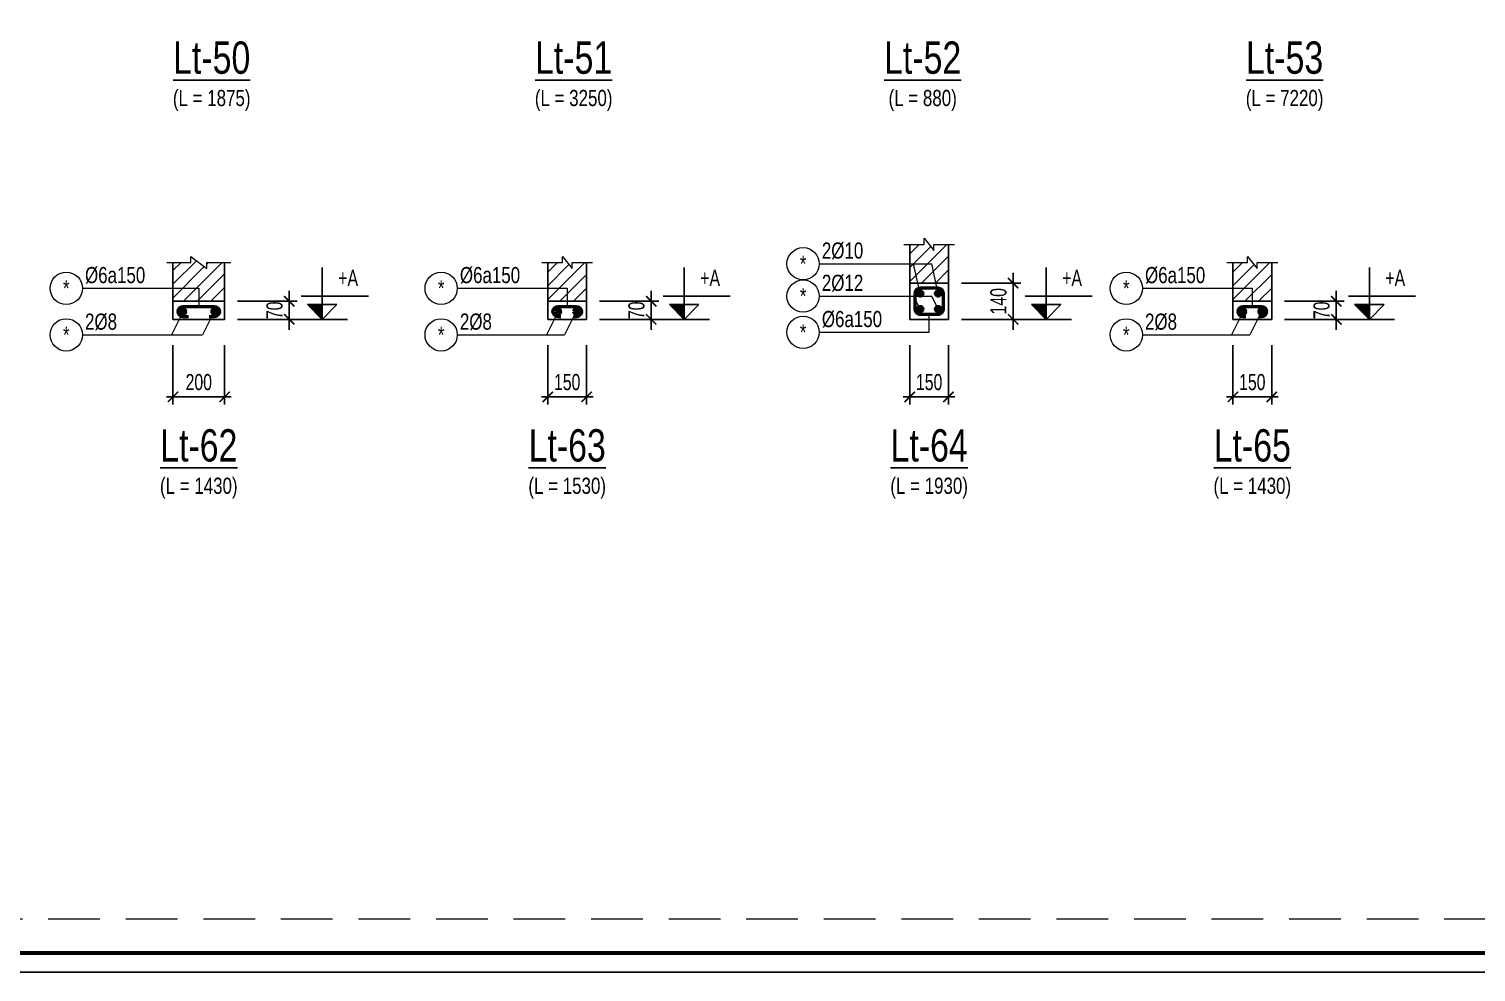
# Model space of a CAD drawing. Header units: millimetres. Extents: x 0 to 84100, y 0 to 158663.
# Drawn here: x 10895 to 16493, y 15125 to 18773 of the extents above; entities that cross this region are included whole.
import ezdxf
from ezdxf.enums import TextEntityAlignment as Align

# ---------------------------------------------------------------- set-up
doc = ezdxf.new("R2010")
doc.units = ezdxf.units.MM
doc.header["$LTSCALE"] = 800
doc.header["$MEASUREMENT"] = 0
doc.linetypes.add('HIDDEN', pattern=[0.375, 0.25, -0.125])
doc.layers.get('DEFPOINTS').update_dxf_attribs({"color": 87})
for name, color, linetype in [('CDC-KHUNGTEN', 9, 'Continuous'), ('CDC.02.DIM', 1, 'Continuous'), ('CDC.03.BORDER', 3, 'Continuous'), ('CDC.06.TEXT', 2, 'Continuous'), ('CDC.10.HATCH', 9, 'Continuous')]:
    doc.layers.add(name, color=color, linetype=linetype)
for name, color, linetype, lineweight in [('CDC.04.HIDDEN', 8, 'HIDDEN', 15), ('CDC.05.STEEL', 4, 'Continuous', 50), ('CDC.11.NOTE', 8, 'Continuous', 18), ('CDC.14.STEELNUM', 9, 'Continuous', 18), ('STEEL_NODE', 6, 'Continuous', 50)]:
    doc.layers.add(name, color=color, linetype=linetype, lineweight=lineweight)
doc.styles.add('KCS_BIGTEXT', font='arial.ttf', dxfattribs={"width": 0.7})
doc.styles.add('KCS_SMTEXT', font='arial.ttf', dxfattribs={"width": 0.7})
doc.dimstyles.new('KCS_DIM25', dxfattribs={"dimtxt": 62.5, "dimasz": 40, "dimexe": 30, "dimexo": 0, "dimgap": 25, "dimtad": 1, "dimdec": 0, "dimzin": 13, "dimdsep": 46, "dimtxsty": 'KCS_SMTEXT', "dimblk": 'ARCHTICK', "dimcen": 0, "dimdle": 25, "dimclrd": 1, "dimclre": 1, "dimclrt": 2, "dimadec": 0, "dimazin": 0, "dimtfac": 1, "dimtdec": 0, "dimtix": 1, "dimtmove": 2, "dimatfit": 3, "dimfxl": 1, "dimtolj": 1, "dimtzin": 13, "dimarcsym": 0})

# ---------------------------------------------------------------- blocks, each defined once
blk = doc.blocks.new('_ArchTick')
at = {"color": 0, "linetype": 'ByBlock', "const_width": 0.15}
blk.add_lwpolyline([(-0.5, -0.5), (0.5, 0.5)], dxfattribs=at)
blk = doc.blocks.new('*D297')
at = {"layer": 'CDC.02.DIM', "color": 1, "lineweight": -2, "transparency": 16777216}
for p, q in [((12902.1, 17550), (12902.1, 17320)), ((13052.1, 17550), (13052.1, 17320)), ((12877.1, 17350), (13077.1, 17350))]:
    blk.add_line(p, q, dxfattribs=at)
at = {"layer": 'DEFPOINTS', "color": 0, "transparency": 16777216}
for p in [(12902.1, 17550), (13052.1, 17550), (13052.1, 17350)]:
    blk.add_point(p, dxfattribs=at)
at = {"layer": 'CDC.02.DIM', "color": 1, "lineweight": -2, "transparency": 16777216, "xscale": 40, "yscale": 40, "zscale": 40, "rotation": 180}
blk.add_blockref('_ArchTick', (12902.1, 17350), dxfattribs=at)
at = {"layer": 'CDC.02.DIM', "color": 1, "lineweight": -2, "transparency": 16777216, "xscale": 40, "yscale": 40, "zscale": 40}
blk.add_blockref('_ArchTick', (13052.1, 17350), dxfattribs=at)
at = {"layer": 'CDC.02.DIM', "color": 2, "transparency": 16777216, "insert": (12977.1, 17406.9), "char_height": 62.5, "attachment_point": 5, "style": 'KCS_SMTEXT'}
blk.add_mtext('\\A1;150', dxfattribs=at)
blk = doc.blocks.new('*D298')
at = {"layer": 'CDC.02.DIM', "color": 1, "lineweight": -2, "transparency": 16777216}
for p, q in [((13302.1, 17720), (13302.1, 17760)), ((13102.1, 17720), (13332.1, 17720)), ((13302.1, 17720), (13302.1, 17650)), ((13102.1, 17650), (13332.1, 17650)), ((13302.1, 17650), (13302.1, 17610))]:
    blk.add_line(p, q, dxfattribs=at)
at = {"layer": 'DEFPOINTS', "color": 0, "transparency": 16777216}
for p in [(13102.1, 17720), (13102.1, 17650), (13302.1, 17650)]:
    blk.add_point(p, dxfattribs=at)
at = {"layer": 'CDC.02.DIM', "color": 1, "lineweight": -2, "transparency": 16777216, "xscale": 40, "yscale": 40, "zscale": 40}
for p, rotation in [((13302.1, 17720), 270), ((13302.1, 17650), 90)]:
    blk.add_blockref('_ArchTick', p, dxfattribs=dict(at, rotation=rotation))
at = {"layer": 'CDC.02.DIM', "color": 2, "transparency": 16777216, "insert": (13245.2, 17685), "char_height": 62.5, "attachment_point": 5, "rotation": 90, "style": 'KCS_SMTEXT'}
blk.add_mtext('\\A1;70', dxfattribs=at)
blk = doc.blocks.new('KCS_SNODE')
at = {"layer": 'STEEL_NODE'}
blk.add_hatch(color=256, dxfattribs=at).paths.add_polyline_path([(10, 0, 1), (-10, 0, 1)])
blk.add_circle((0, 0), 10, dxfattribs=at)
blk = doc.blocks.new('*D369')
at = {"layer": 'CDC.02.DIM', "color": 1, "lineweight": -2, "transparency": 16777216}
for p, q in [((11452.1, 17550), (11452.1, 17320)), ((11652.1, 17550), (11652.1, 17320)), ((11427.1, 17350), (11677.1, 17350))]:
    blk.add_line(p, q, dxfattribs=at)
at = {"layer": 'DEFPOINTS', "color": 0, "transparency": 16777216}
for p in [(11452.1, 17550), (11652.1, 17550), (11652.1, 17350)]:
    blk.add_point(p, dxfattribs=at)
at = {"layer": 'CDC.02.DIM', "color": 1, "lineweight": -2, "transparency": 16777216, "xscale": 40, "yscale": 40, "zscale": 40, "rotation": 180}
blk.add_blockref('_ArchTick', (11452.1, 17350), dxfattribs=at)
at = {"layer": 'CDC.02.DIM', "color": 1, "lineweight": -2, "transparency": 16777216, "xscale": 40, "yscale": 40, "zscale": 40}
blk.add_blockref('_ArchTick', (11652.1, 17350), dxfattribs=at)
at = {"layer": 'CDC.02.DIM', "color": 2, "transparency": 16777216, "insert": (11552.1, 17406.9), "char_height": 62.5, "attachment_point": 5, "style": 'KCS_SMTEXT'}
blk.add_mtext('\\A1;200', dxfattribs=at)
blk = doc.blocks.new('*D370')
at = {"layer": 'CDC.02.DIM', "color": 1, "lineweight": -2, "transparency": 16777216}
for p, q in [((11902.1, 17720), (11902.1, 17760)), ((11702.1, 17720), (11932.1, 17720)), ((11902.1, 17720), (11902.1, 17650)), ((11702.1, 17650), (11932.1, 17650)), ((11902.1, 17650), (11902.1, 17610))]:
    blk.add_line(p, q, dxfattribs=at)
at = {"layer": 'DEFPOINTS', "color": 0, "transparency": 16777216}
for p in [(11702.1, 17720), (11702.1, 17650), (11902.1, 17650)]:
    blk.add_point(p, dxfattribs=at)
at = {"layer": 'CDC.02.DIM', "color": 1, "lineweight": -2, "transparency": 16777216, "xscale": 40, "yscale": 40, "zscale": 40}
for p, rotation in [((11902.1, 17720), 270), ((11902.1, 17650), 90)]:
    blk.add_blockref('_ArchTick', p, dxfattribs=dict(at, rotation=rotation))
at = {"layer": 'CDC.02.DIM', "color": 2, "transparency": 16777216, "insert": (11845.2, 17685), "char_height": 62.5, "attachment_point": 5, "rotation": 90, "style": 'KCS_SMTEXT'}
blk.add_mtext('\\A1;70', dxfattribs=at)
blk = doc.blocks.new('*D555')
at = {"layer": 'CDC.02.DIM', "color": 1, "lineweight": -2, "transparency": 16777216}
for p, q in [((14302.1, 17550), (14302.1, 17320)), ((14452.1, 17550), (14452.1, 17320)), ((14277.1, 17350), (14477.1, 17350))]:
    blk.add_line(p, q, dxfattribs=at)
at = {"layer": 'DEFPOINTS', "color": 0, "transparency": 16777216}
for p in [(14302.1, 17550), (14452.1, 17550), (14452.1, 17350)]:
    blk.add_point(p, dxfattribs=at)
at = {"layer": 'CDC.02.DIM', "color": 1, "lineweight": -2, "transparency": 16777216, "xscale": 40, "yscale": 40, "zscale": 40, "rotation": 180}
blk.add_blockref('_ArchTick', (14302.1, 17350), dxfattribs=at)
at = {"layer": 'CDC.02.DIM', "color": 1, "lineweight": -2, "transparency": 16777216, "xscale": 40, "yscale": 40, "zscale": 40}
blk.add_blockref('_ArchTick', (14452.1, 17350), dxfattribs=at)
at = {"layer": 'CDC.02.DIM', "color": 2, "transparency": 16777216, "insert": (14377.1, 17406.9), "char_height": 62.5, "attachment_point": 5, "style": 'KCS_SMTEXT'}
blk.add_mtext('\\A1;150', dxfattribs=at)
blk = doc.blocks.new('*D556')
at = {"layer": 'CDC.02.DIM', "color": 1, "lineweight": -2, "transparency": 16777216}
for p, q in [((14702.1, 17790), (14702.1, 17830)), ((14502.1, 17790), (14732.1, 17790)), ((14702.1, 17790), (14702.1, 17650)), ((14502.1, 17650), (14732.1, 17650)), ((14702.1, 17650), (14702.1, 17610))]:
    blk.add_line(p, q, dxfattribs=at)
at = {"layer": 'DEFPOINTS', "color": 0, "transparency": 16777216}
for p in [(14502.1, 17790), (14502.1, 17650), (14702.1, 17650)]:
    blk.add_point(p, dxfattribs=at)
at = {"layer": 'CDC.02.DIM', "color": 1, "lineweight": -2, "transparency": 16777216, "xscale": 40, "yscale": 40, "zscale": 40}
for p, rotation in [((14702.1, 17790), 270), ((14702.1, 17650), 90)]:
    blk.add_blockref('_ArchTick', p, dxfattribs=dict(at, rotation=rotation))
at = {"layer": 'CDC.02.DIM', "color": 2, "transparency": 16777216, "insert": (14645.2, 17720), "char_height": 62.5, "attachment_point": 5, "rotation": 90, "style": 'KCS_SMTEXT'}
blk.add_mtext('\\A1;140', dxfattribs=at)
blk = doc.blocks.new('*D565')
at = {"layer": 'CDC.02.DIM', "color": 1, "lineweight": -2, "transparency": 16777216}
for p, q in [((15552.1, 17550), (15552.1, 17320)), ((15702.1, 17550), (15702.1, 17320)), ((15527.1, 17350), (15727.1, 17350))]:
    blk.add_line(p, q, dxfattribs=at)
at = {"layer": 'DEFPOINTS', "color": 0, "transparency": 16777216}
for p in [(15552.1, 17550), (15702.1, 17550), (15702.1, 17350)]:
    blk.add_point(p, dxfattribs=at)
at = {"layer": 'CDC.02.DIM', "color": 1, "lineweight": -2, "transparency": 16777216, "xscale": 40, "yscale": 40, "zscale": 40, "rotation": 180}
blk.add_blockref('_ArchTick', (15552.1, 17350), dxfattribs=at)
at = {"layer": 'CDC.02.DIM', "color": 1, "lineweight": -2, "transparency": 16777216, "xscale": 40, "yscale": 40, "zscale": 40}
blk.add_blockref('_ArchTick', (15702.1, 17350), dxfattribs=at)
at = {"layer": 'CDC.02.DIM', "color": 2, "transparency": 16777216, "insert": (15627.1, 17406.9), "char_height": 62.5, "attachment_point": 5, "style": 'KCS_SMTEXT'}
blk.add_mtext('\\A1;150', dxfattribs=at)
blk = doc.blocks.new('*D566')
at = {"layer": 'CDC.02.DIM', "color": 1, "lineweight": -2, "transparency": 16777216}
for p, q in [((15952.1, 17720), (15952.1, 17760)), ((15752.1, 17720), (15982.1, 17720)), ((15952.1, 17720), (15952.1, 17650)), ((15752.1, 17650), (15982.1, 17650)), ((15952.1, 17650), (15952.1, 17610))]:
    blk.add_line(p, q, dxfattribs=at)
at = {"layer": 'DEFPOINTS', "color": 0, "transparency": 16777216}
for p in [(15752.1, 17720), (15752.1, 17650), (15952.1, 17650)]:
    blk.add_point(p, dxfattribs=at)
at = {"layer": 'CDC.02.DIM', "color": 1, "lineweight": -2, "transparency": 16777216, "xscale": 40, "yscale": 40, "zscale": 40}
for p, rotation in [((15952.1, 17720), 270), ((15952.1, 17650), 90)]:
    blk.add_blockref('_ArchTick', p, dxfattribs=dict(at, rotation=rotation))
at = {"layer": 'CDC.02.DIM', "color": 2, "transparency": 16777216, "insert": (15895.2, 17685), "char_height": 62.5, "attachment_point": 5, "rotation": 90, "style": 'KCS_SMTEXT'}
blk.add_mtext('\\A1;70', dxfattribs=at)
blk = doc.blocks.new('Khung tên chuẩn')
at = {"layer": 'CDC-KHUNGTEN', "color": 8}
blk.add_lwpolyline([(75096, 1100), (83000, 1100), (83000, 58300), (3000, 58300), (3000, 1100), (75096, 1100)], dxfattribs=at)
at = {"layer": 'CDC-KHUNGTEN', "color": 255, "lineweight": 60}
blk.add_lwpolyline([(74900, 1400), (74900, 58000), (3300, 58000), (3300, 1400), (74900, 1400)], close=True, dxfattribs=at)

msp = doc.modelspace()

# ---------------------------------------------------------------- hatches: boundary and pattern name
at = {"layer": 'CDC.10.HATCH'}
h = msp.add_hatch(dxfattribs=at)
h.set_pattern_fill('ANSI31', color=256, scale=300, style=0)
h.set_pattern_definition([(45, (189227.657, -975912.78), (-26.5165043, 26.5165043), [])])
h.paths.add_polyline_path([(14452.1, 17940), (14395.8, 17940), (14395.8, 17916.6), (14358.3, 17963.4), (14358.3, 17940), (14302.1, 17940), (14302.1, 17790), (14452.1, 17790)])
h = msp.add_hatch(dxfattribs=at)
h.set_pattern_fill('ANSI31', color=256, scale=300, style=0)
h.set_pattern_definition([(45, (191244.69, -984792.78), (-26.5165043, 26.5165043), [])])
h.paths.add_polyline_path([(11652.1, 17870), (11583.3, 17870), (11583.3, 17846.6), (11520.8, 17893.4), (11520.8, 17870), (11452.1, 17870), (11452.1, 17720), (11652.1, 17720)])
h = msp.add_hatch(dxfattribs=at)
h.set_pattern_fill('ANSI31', color=256, scale=300, style=0)
h.set_pattern_definition([(45, (187827.657, -975982.78), (-26.5165043, 26.5165043), [])])
h.paths.add_polyline_path([(13052.1, 17870), (12995.8, 17870), (12995.8, 17846.6), (12958.3, 17893.4), (12958.3, 17870), (12902.1, 17870), (12902.1, 17720), (13052.1, 17720)])
h = msp.add_hatch(dxfattribs=at)
h.set_pattern_fill('ANSI31', color=256, scale=300, style=0)
h.set_pattern_definition([(45, (190477.657, -975982.78), (-26.5165043, 26.5165043), [])])
h.paths.add_polyline_path([(15702.1, 17870), (15645.8, 17870), (15645.8, 17846.6), (15608.3, 17893.4), (15608.3, 17870), (15552.1, 17870), (15552.1, 17720), (15702.1, 17720)])

# ---------------------------------------------------------------- linework, layer by layer
at = {"layer": 'CDC.02.DIM', "color": 1, "linetype": 'ByBlock'}
for p, q in [((12029.8, 17650), (12029.8, 17851.1)), ((13429.8, 17650), (13429.8, 17851.1)), ((14829.8, 17650), (14829.8, 17851.1)), ((16079.8, 17650), (16079.8, 17851.1)), ((12208.1, 17739.9), (11948.6, 17739.9)), ((12086.6, 17706.8), (11973, 17706.8)), ((12029.8, 17650), (11973, 17706.8)), ((12029.8, 17650), (12086.6, 17706.8)), ((13608.1, 17739.9), (13348.6, 17739.9)), ((13486.6, 17706.8), (13373, 17706.8)), ((13429.8, 17650), (13373, 17706.8)), ((13429.8, 17650), (13486.6, 17706.8)), ((15008.1, 17739.9), (14748.6, 17739.9)), ((14886.6, 17706.8), (14773, 17706.8)), ((14829.8, 17650), (14773, 17706.8)), ((14829.8, 17650), (14886.6, 17706.8)), ((16258.1, 17739.9), (15998.6, 17739.9)), ((16136.6, 17706.8), (16023, 17706.8)), ((16079.8, 17650), (16023, 17706.8)), ((16079.8, 17650), (16136.6, 17706.8)), ((12127.5, 17650), (11932.1, 17650)), ((13527.5, 17650), (13332.1, 17650)), ((14927.5, 17650), (14732.1, 17650)), ((16177.5, 17650), (15982.1, 17650))]:
    msp.add_line(p, q, dxfattribs=at)
at = {"layer": 'CDC.02.DIM'}
for points in [[(11973, 17706.8), (12029.8, 17650), (12029.8, 17706.8)], [(11973, 17706.8), (12029.8, 17650), (12029.8, 17706.8)], [(11973, 17706.8), (12029.8, 17650), (12029.8, 17706.8)], [(11973, 17706.8), (12029.8, 17650), (12029.8, 17706.8)], [(13373, 17706.8), (13429.8, 17650), (13429.8, 17706.8)], [(13373, 17706.8), (13429.8, 17650), (13429.8, 17706.8)], [(13373, 17706.8), (13429.8, 17650), (13429.8, 17706.8)], [(13373, 17706.8), (13429.8, 17650), (13429.8, 17706.8)], [(14773, 17706.8), (14829.8, 17650), (14829.8, 17706.8)], [(14773, 17706.8), (14829.8, 17650), (14829.8, 17706.8)], [(14773, 17706.8), (14829.8, 17650), (14829.8, 17706.8)], [(14773, 17706.8), (14829.8, 17650), (14829.8, 17706.8)], [(16023, 17706.8), (16079.8, 17650), (16079.8, 17706.8)], [(16023, 17706.8), (16079.8, 17650), (16079.8, 17706.8)], [(16023, 17706.8), (16079.8, 17650), (16079.8, 17706.8)], [(16023, 17706.8), (16079.8, 17650), (16079.8, 17706.8)]]:
    msp.add_solid(points, dxfattribs=at)
at = {"layer": 'CDC.03.BORDER', "ltscale": 0.5}
for p, q in [((14302.1, 17790), (14302.1, 17940)), ((14452.1, 17790), (14452.1, 17940)), ((11452.1, 17720), (11452.1, 17870)), ((11652.1, 17720), (11652.1, 17870)), ((12902.1, 17720), (12902.1, 17870)), ((13052.1, 17720), (13052.1, 17870)), ((15552.1, 17720), (15552.1, 17870)), ((15702.1, 17720), (15702.1, 17870))]:
    msp.add_line(p, q, dxfattribs=at)
at = {"layer": 'CDC.03.BORDER'}
for points in [[(14302.1, 17650), (14452.1, 17650), (14452.1, 17790), (14302.1, 17790), (14302.1, 17650)], [(11452.1, 17650), (11652.1, 17650), (11652.1, 17720), (11452.1, 17720), (11452.1, 17650)], [(12902.1, 17650), (13052.1, 17650), (13052.1, 17720), (12902.1, 17720), (12902.1, 17650)], [(15552.1, 17650), (15702.1, 17650), (15702.1, 17720), (15552.1, 17720), (15552.1, 17650)]]:
    msp.add_lwpolyline(points, dxfattribs=at)
at = {"layer": 'CDC.04.HIDDEN'}
msp.add_line((1069.7, 15330.7), (18355.3, 15330.7), dxfattribs=at)
at = {"layer": 'CDC.05.STEEL'}
for points in [[(14322.1, 17750), (14322.1, 17690, 0.414214), (14342.1, 17670), (14412.1, 17670, 0.414214), (14432.1, 17690), (14432.1, 17750, 0.414214), (14412.1, 17770), (14342.1, 17770, 0.414214), (14322.1, 17750)], [(11512.1, 17660), (11492.1, 17660, -1), (11492.1, 17700), (11612.1, 17700, -1), (11612.1, 17660), (11592.1, 17660)], [(12952.1, 17660), (12942.1, 17660, -1), (12942.1, 17700), (13012.1, 17700, -1), (13012.1, 17660), (13002.1, 17660)], [(15602.1, 17660), (15592.1, 17660, -1), (15592.1, 17700), (15662.1, 17700, -1), (15662.1, 17660), (15652.1, 17660)]]:
    msp.add_lwpolyline(points, format="xyb", dxfattribs=at)
at = {"layer": 'CDC.11.NOTE'}
for p, q in [((13952.1, 17865), (14387.1, 17865)), ((14342.1, 17750), (14317.1, 17865)), ((14412.1, 17750), (14387.1, 17865)), ((11102.1, 17770), (11552.1, 17770)), ((11552.1, 17770), (11552.1, 17700)), ((12552.1, 17770), (12977.1, 17770)), ((12977.1, 17770), (12977.1, 17700)), ((15202.1, 17770), (15627.1, 17770)), ((15627.1, 17770), (15627.1, 17700)), ((13952.1, 17740), (14387.1, 17740)), ((14342.1, 17690), (14317.1, 17740)), ((14412.1, 17690), (14387.1, 17740)), ((11492.1, 17680), (11447.1, 17590)), ((11612.1, 17680), (11567.1, 17590)), ((12942.1, 17680), (12897.1, 17590)), ((13012.1, 17680), (12967.1, 17590)), ((14377.1, 17600), (14377.1, 17670)), ((15592.1, 17680), (15547.1, 17590)), ((15662.1, 17680), (15617.1, 17590)), ((11102.1, 17590), (11567.1, 17590)), ((12552.1, 17590), (12967.1, 17590)), ((13952.1, 17600), (14377.1, 17600)), ((15202.1, 17590), (15617.1, 17590))]:
    msp.add_line(p, q, dxfattribs=at)
for points in [[(14278.6, 17940), (14358.3, 17940), (14358.3, 17963.4), (14395.8, 17916.6), (14395.8, 17940), (14475.5, 17940)], [(11428.6, 17870), (11520.8, 17870), (11520.8, 17893.4), (11583.3, 17846.6), (11583.3, 17870), (11675.5, 17870)], [(12878.6, 17870), (12958.3, 17870), (12958.3, 17893.4), (12995.8, 17846.6), (12995.8, 17870), (13075.5, 17870)], [(15528.6, 17870), (15608.3, 17870), (15608.3, 17893.4), (15645.8, 17846.6), (15645.8, 17870), (15725.5, 17870)]]:
    msp.add_lwpolyline(points, dxfattribs=at)
at = {"layer": 'CDC.14.STEELNUM'}
for centre in [(13889.6, 17865), (11039.6, 17770), (12489.6, 17770), (13889.6, 17740), (15139.6, 17770), (11039.6, 17590), (12489.6, 17590), (13889.6, 17600), (15139.6, 17590)]:
    msp.add_circle(centre, 62.5, dxfattribs=at)

# ---------------------------------------------------------------- block references
at = {"xscale": 0.25, "yscale": 0.25, "zscale": 0.25}
msp.add_blockref('Khung tên chuẩn', (0, 14850), dxfattribs=at)
at = {"layer": 'STEEL_NODE'}
for p in [(14342.1, 17750), (14412.1, 17750), (14342.1, 17690), (14412.1, 17690)]:
    msp.add_blockref('KCS_SNODE', p, dxfattribs=at)
at = {"layer": 'STEEL_NODE', "xscale": -1, "rotation": 180}
for p in [(11492.1, 17680), (11612.1, 17680), (12942.1, 17680), (13012.1, 17680), (15592.1, 17680), (15662.1, 17680)]:
    msp.add_blockref('KCS_SNODE', p, dxfattribs=at)

# ---------------------------------------------------------------- texts
at = {"layer": 'CDC.06.TEXT', "color": 4, "style": 'KCS_BIGTEXT', "width": 0.75}
for s, p in [('%%ULt-50', (11602.1, 18600)), ('%%ULt-51', (13002.1, 18600)), ('%%ULt-52', (14352.1, 18600)), ('%%ULt-53', (15752.1, 18600)), ('%%ULt-62', (11552.1, 17100)), ('%%ULt-63', (12977.1, 17100)), ('%%ULt-64', (14377.1, 17100)), ('%%uLt-65', (15627.1, 17100))]:
    msp.add_text(s, height=125, dxfattribs=at).set_placement(p, align=Align.CENTER)
at = {"layer": 'CDC.06.TEXT', "style": 'KCS_SMTEXT', "width": 0.75}
for s, p in [('(L = 1875)', (11602.1, 18475)), ('(L = 3250)', (13002.1, 18475)), ('(L = 880)', (14352.1, 18475)), ('(L = 7220)', (15752.1, 18475)), ('(L = 1430)', (11552.1, 16975)), ('(L = 1530)', (12977.1, 16975)), ('(L = 1930)', (14377.1, 16975)), ('(L = 1430)', (15627.1, 16975))]:
    msp.add_text(s, height=62.5, dxfattribs=at).set_placement(p, align=Align.CENTER)
for s, p in [('2%%c10', (13962.1, 17885)), ('%%C6a150', (11112.1, 17790)), ('%%C6a150', (12562.1, 17790)), ('2%%C12', (13962.1, 17760)), ('%%C6a150', (15212.1, 17790)), ('2%%c8', (11112.1, 17610)), ('2%%c8', (12562.1, 17610)), ('%%C6a150', (13962.1, 17620)), ('2%%c8', (15212.1, 17610))]:
    msp.add_text(s, height=62.5, dxfattribs=at).set_placement(p)
at = {"layer": 'CDC.06.TEXT', "style": 'KCS_SMTEXT', "width": 0.7}
for p in [(12130, 17810.4), (13530, 17810.4), (14930, 17810.4), (16180, 17810.4)]:
    msp.add_text('+A', height=62.5, dxfattribs=at).set_placement(p, align=Align.MIDDLE)
at = {"layer": 'CDC.14.STEELNUM', "color": 2, "style": 'KCS_SMTEXT', "width": 0.75}
for p in [(13889.6, 17865), (11039.6, 17770), (12489.6, 17770), (15139.6, 17770), (13889.6, 17740), (11039.6, 17590), (12489.6, 17590), (13889.6, 17600), (15139.6, 17590)]:
    msp.add_text('*', height=62.5, dxfattribs=at).set_placement(p, align=Align.MIDDLE_CENTER)

# ---------------------------------------------------------------- dimensions: what is measured, and where the dimension line sits
at = {"layer": 'CDC.02.DIM'}
for p1, p2, distance, picture, middle in [((14502.1, 17790), (14502.1, 17650), 200, '*D556', (14645.2, 17720)), ((11702.1, 17720), (11702.1, 17650), 200, '*D370', (11845.2, 17685)), ((13102.1, 17720), (13102.1, 17650), 200, '*D298', (13245.2, 17685)), ((15752.1, 17720), (15752.1, 17650), 200, '*D566', (15895.2, 17685)), ((11452.1, 17550), (11652.1, 17550), -200, '*D369', (11552.1, 17406.9)), ((12902.1, 17550), (13052.1, 17550), -200, '*D297', (12977.1, 17406.9)), ((14302.1, 17550), (14452.1, 17550), -200, '*D555', (14377.1, 17406.9)), ((15552.1, 17550), (15702.1, 17550), -200, '*D565', (15627.1, 17406.9))]:
    dim = msp.add_aligned_dim(p1=p1, p2=p2, distance=distance, dimstyle='KCS_DIM25', dxfattribs=at)
    dim.commit()
    dim.dimension.update_dxf_attribs({"geometry": picture, "text_midpoint": middle})

doc.saveas('drawing.dxf')
